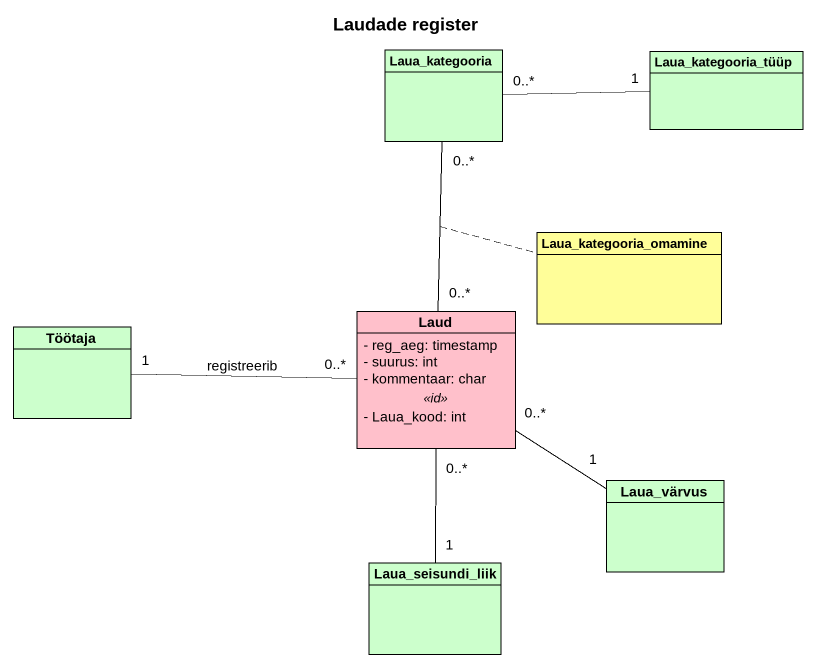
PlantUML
@startuml
title Laudade register
hide circle
hide empty members
skinparam classAttributeIconSize 0
class Laua_kategooria #CCFFCC
class Laua_kategooria_tüüp #CCFFCC
class Laua_kategooria_omamine #FFFE99
class Töötaja #CCFFCC
class Laud #FFC0CB {
  - reg_aeg: timestamp
  - suurus: int
  - kommentaar: char
  .. <<id>> ..
  - Laua_kood: int
}
class Laua_värvus #CCFFCC
class Laua_seisundi_liik #CCFFCC
Laua_kategooria_tüüp "1" -left- "0..*" Laua_kategooria
Töötaja "1" -right- "0..*" Laud : registreerib
Laud "0..*" -up- "0..*" Laua_kategooria
(Laud, Laua_kategooria) .. Laua_kategooria_omamine
Laud "0..*" -- "1" Laua_seisundi_liik
Laua_värvus "1" -up- "0..*" Laud
@enduml
